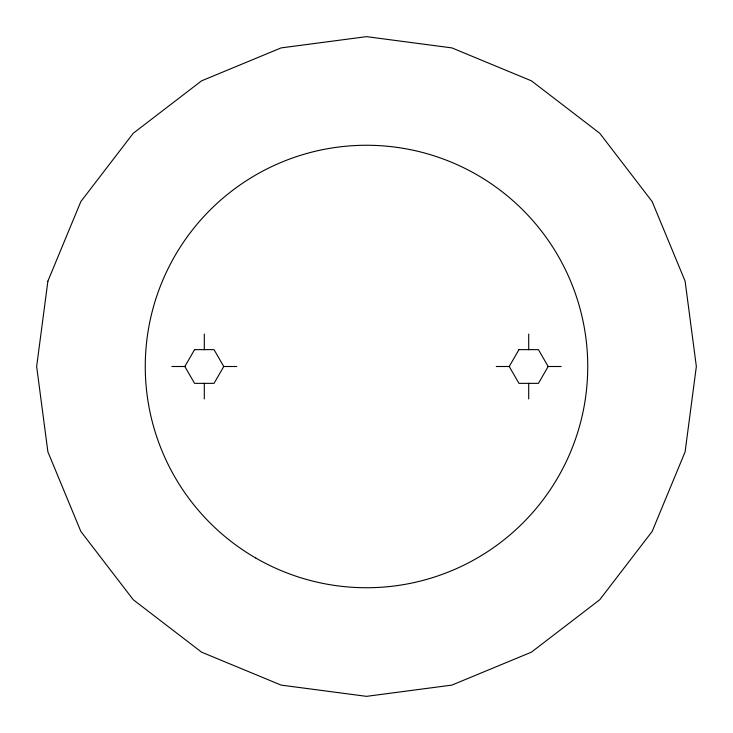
<?xml version="1.0" encoding="UTF-8"?>
<svg xmlns="http://www.w3.org/2000/svg" width="733" height="733" viewBox="0 0 733 733"><rect width="100%" height="100%" fill="white"/><g stroke="black" fill="none" stroke-linecap="round" stroke-linejoin="round"><path stroke-width="1.1" d="M171.861 366.5L185.284 366.5M223.318 366.5L236.741 366.5M496.259 366.5L509.682 366.5M547.716 366.5L561.139 366.5M528.704 334.056L528.704 349.723M528.704 383.277L528.704 398.944M204.296 334.056L204.296 349.723M204.296 383.277L204.296 398.944M47.892 281.133L36.65 366.5L47.892 451.867L80.841 531.425L133.259 599.741L201.575 652.159L281.133 685.108L366.5 696.35L451.867 685.108L531.425 652.159L599.741 599.741L652.159 531.425L685.108 451.867L696.35 366.5L685.108 281.133L652.159 201.575L599.741 133.259L531.425 80.841L451.867 47.892L366.5 36.65L281.133 47.892L201.575 80.841L133.259 133.259L80.841 201.575L47.892 281.133M194.566 349.641L184.835 366.5L194.566 383.359L214.036 383.359L223.767 366.5L214.036 349.641L194.566 349.641M518.964 349.641L509.233 366.5L518.964 383.359L538.434 383.359L548.165 366.5L538.434 349.641L518.964 349.641M255.881 558.097A221.238 221.238 0 0 0 587.738 366.5A221.238 221.238 0 0 0 255.881 174.903A221.238 221.238 0 0 0 255.881 558.097"/></g></svg>
